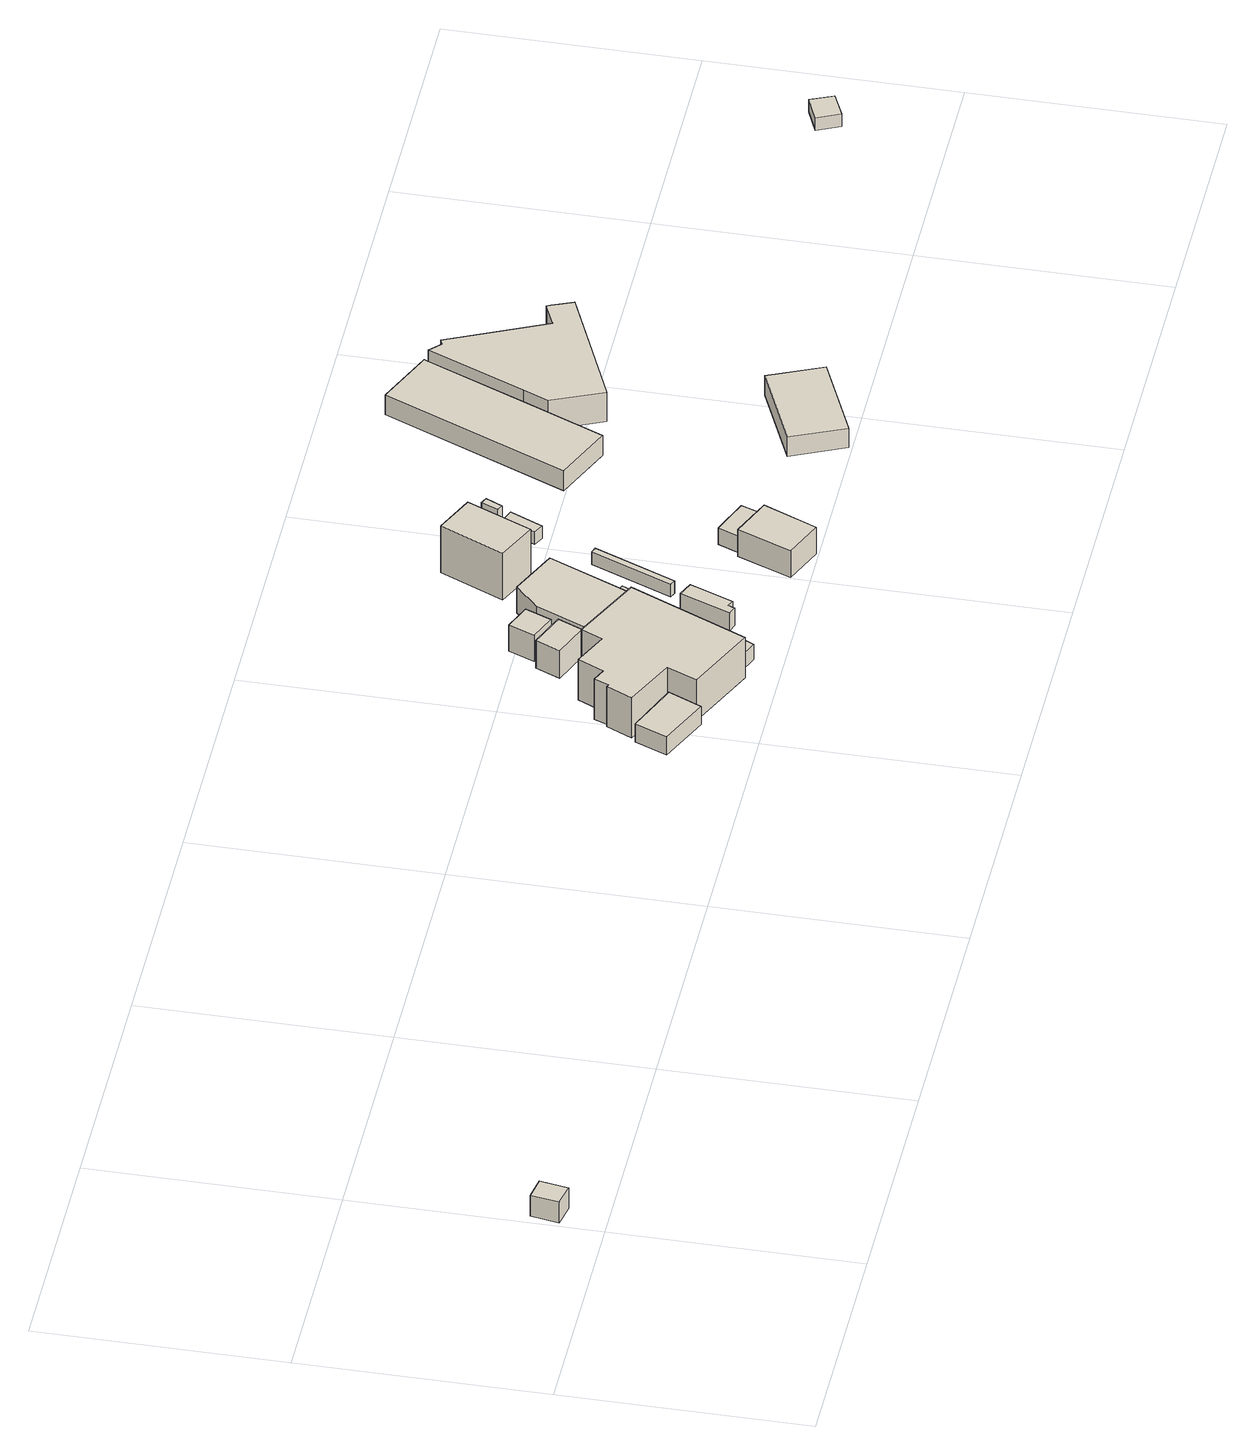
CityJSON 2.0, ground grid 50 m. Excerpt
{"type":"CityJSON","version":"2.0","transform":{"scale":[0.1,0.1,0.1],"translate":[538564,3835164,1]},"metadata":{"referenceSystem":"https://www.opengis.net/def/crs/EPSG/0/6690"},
"CityObjects":{
"building1":{"type":"Building","attributes":{"class":"3001","measuredHeight":5,"BuildingDetailAttribute.specifiedBuildingCoverageRate":0.6,"BuildingDetailAttribute.surveyYear":2017,"BuildingTsunamiRiskAttribute.description":"1","BuildingTsunamiRiskAttribute.rank":"2","BuildingTsunamiRiskAttribute.depth":2.61,"BuildingHighTideRiskAttribute.description":"1","BuildingHighTideRiskAttribute.rank":"4","BuildingHighTideRiskAttribute.depth":5.38,"BuildingIDAttribute.prefecture":"27","BuildingIDAttribute.city":"27104"},"geometry":[{"type":"Solid","lod":"1","boundaries":[[[[0,1,2,3]],[[2,4,5,3]],[[1,6,4,2]],[[0,7,6,1]],[[3,5,7,0]],[[4,6,7,5]]]]}]},
"building2":{"type":"Building","attributes":{"計測周辺長":37.83,"1/2500図郭":64,"区名":"此花区","町丁目名称":"梅町１丁目","街区番号":1,"class":"3001","usage":"431","measuredHeight":4.3,"storeysAboveGround":1,"BuildingDetailAttribute.buildingRoofEdgeArea":85.78,"BuildingDetailAttribute.buildingStructureType":"610","BuildingDetailAttribute.buildingStructureOrgType":"2","BuildingDetailAttribute.detailedUsage":"1720","BuildingDetailAttribute.specifiedBuildingCoverageRate":0.6,"BuildingDetailAttribute.surveyYear":2017,"BuildingTsunamiRiskAttribute.description":"1","BuildingTsunamiRiskAttribute.rank":"2","BuildingTsunamiRiskAttribute.depth":2.34,"BuildingHighTideRiskAttribute.description":"1","BuildingHighTideRiskAttribute.rank":"4","BuildingHighTideRiskAttribute.depth":5.1,"BuildingIDAttribute.prefecture":"27","BuildingIDAttribute.city":"27104"},"geometry":[{"type":"Solid","lod":"1","boundaries":[[[[8,9,10,11]],[[10,12,13,11]],[[9,14,12,10]],[[8,15,14,9]],[[11,13,15,8]],[[12,14,15,13]]]]}]},
"building3":{"type":"Building","attributes":{"計測周辺長":106.6,"1/2500図郭":64,"区名":"此花区","町丁目名称":"梅町１丁目","街区番号":1,"class":"3001","usage":"431","measuredHeight":9.6,"storeysAboveGround":2,"BuildingDetailAttribute.buildingRoofEdgeArea":560.12,"BuildingDetailAttribute.buildingStructureType":"610","BuildingDetailAttribute.buildingStructureOrgType":"2","BuildingDetailAttribute.detailedUsage":"1720","BuildingDetailAttribute.specifiedBuildingCoverageRate":0.6,"BuildingDetailAttribute.surveyYear":2017,"BuildingTsunamiRiskAttribute.description":"1","BuildingTsunamiRiskAttribute.rank":"2","BuildingTsunamiRiskAttribute.depth":2.22,"BuildingHighTideRiskAttribute.description":"1","BuildingHighTideRiskAttribute.rank":"3","BuildingHighTideRiskAttribute.depth":4.98,"BuildingIDAttribute.prefecture":"27","BuildingIDAttribute.city":"27104"},"geometry":[{"type":"Solid","lod":"1","boundaries":[[[[16,17,18,19,20,21,22,23,24,25,26,27]],[[26,28,29,27]],[[25,30,28,26]],[[24,31,30,25]],[[23,32,31,24]],[[22,33,32,23]],[[21,34,33,22]],[[20,35,34,21]],[[19,36,35,20]],[[18,37,36,19]],[[17,38,37,18]],[[16,39,38,17]],[[27,29,39,16]],[[28,30,31,32,33,34,35,36,37,38,39,29]]]]}]},
"building4":{"type":"Building","attributes":{"class":"3001","measuredHeight":3.6,"BuildingDetailAttribute.specifiedBuildingCoverageRate":0.6,"BuildingDetailAttribute.surveyYear":2017,"BuildingTsunamiRiskAttribute.description":"1","BuildingTsunamiRiskAttribute.rank":"2","BuildingTsunamiRiskAttribute.depth":2.14,"BuildingHighTideRiskAttribute.description":"1","BuildingHighTideRiskAttribute.rank":"3","BuildingHighTideRiskAttribute.depth":4.9,"BuildingIDAttribute.prefecture":"27","BuildingIDAttribute.city":"27104"},"geometry":[{"type":"Solid","lod":"1","boundaries":[[[[40,41,42,43]],[[42,44,45,43]],[[41,46,44,42]],[[40,47,46,41]],[[43,45,47,40]],[[44,46,47,45]]]]}]},
"building5":{"type":"Building","attributes":{"計測周辺長":26.2,"1/2500図郭":64,"区名":"此花区","町丁目名称":"梅町１丁目","街区番号":1,"class":"3001","usage":"431","measuredHeight":6.6,"storeysAboveGround":1,"BuildingDetailAttribute.buildingRoofEdgeArea":41.75,"BuildingDetailAttribute.buildingStructureType":"610","BuildingDetailAttribute.buildingStructureOrgType":"2","BuildingDetailAttribute.detailedUsage":"1720","BuildingDetailAttribute.specifiedBuildingCoverageRate":0.6,"BuildingDetailAttribute.surveyYear":2017,"BuildingTsunamiRiskAttribute.description":"1","BuildingTsunamiRiskAttribute.rank":"2","BuildingTsunamiRiskAttribute.depth":2.24,"BuildingHighTideRiskAttribute.description":"1","BuildingHighTideRiskAttribute.rank":"3","BuildingHighTideRiskAttribute.depth":4.99,"BuildingIDAttribute.prefecture":"27","BuildingIDAttribute.city":"27104"},"geometry":[{"type":"Solid","lod":"1","boundaries":[[[[48,49,50,51]],[[50,52,53,51]],[[49,54,52,50]],[[48,55,54,49]],[[51,53,55,48]],[[52,54,55,53]]]]}]},
"building6":{"type":"Building","attributes":{"class":"3001","measuredHeight":6.2,"BuildingDetailAttribute.specifiedBuildingCoverageRate":0.6,"BuildingDetailAttribute.surveyYear":2017,"BuildingTsunamiRiskAttribute.description":"1","BuildingTsunamiRiskAttribute.rank":"2","BuildingTsunamiRiskAttribute.depth":2.24,"BuildingHighTideRiskAttribute.description":"1","BuildingHighTideRiskAttribute.rank":"3","BuildingHighTideRiskAttribute.depth":4.99,"BuildingIDAttribute.prefecture":"27","BuildingIDAttribute.city":"27104"},"geometry":[{"type":"Solid","lod":"1","boundaries":[[[[56,57,58,59]],[[58,60,61,59]],[[57,62,60,58]],[[56,63,62,57]],[[59,61,63,56]],[[60,62,63,61]]]]}]},
"building7":{"type":"Building","attributes":{"計測周辺長":23.78,"1/2500図郭":64,"区名":"此花区","町丁目名称":"梅町１丁目","街区番号":1,"class":"3001","usage":"431","measuredHeight":4.2,"storeysAboveGround":1,"BuildingDetailAttribute.buildingRoofEdgeArea":32.39,"BuildingDetailAttribute.buildingStructureType":"610","BuildingDetailAttribute.buildingStructureOrgType":"2","BuildingDetailAttribute.detailedUsage":"1720","BuildingDetailAttribute.specifiedBuildingCoverageRate":0.6,"BuildingDetailAttribute.surveyYear":2017,"BuildingTsunamiRiskAttribute.description":"1","BuildingTsunamiRiskAttribute.rank":"2","BuildingTsunamiRiskAttribute.depth":2.07,"BuildingHighTideRiskAttribute.description":"1","BuildingHighTideRiskAttribute.rank":"3","BuildingHighTideRiskAttribute.depth":4.83,"BuildingIDAttribute.prefecture":"27","BuildingIDAttribute.city":"27104"},"geometry":[{"type":"Solid","lod":"1","boundaries":[[[[64,65,66,67,68,69]],[[68,70,71,69]],[[67,72,70,68]],[[66,73,72,67]],[[65,74,73,66]],[[64,75,74,65]],[[69,71,75,64]],[[70,72,73,74,75,71]]]]}]},
"building8":{"type":"Building","attributes":{"計測周辺長":61.5,"1/2500図郭":64,"区名":"此花区","町丁目名称":"梅町１丁目","街区番号":1,"class":"3001","usage":"431","measuredHeight":6.2,"storeysAboveGround":1,"BuildingDetailAttribute.buildingRoofEdgeArea":238.12,"BuildingDetailAttribute.buildingStructureType":"610","BuildingDetailAttribute.buildingStructureOrgType":"2","BuildingDetailAttribute.detailedUsage":"1720","BuildingDetailAttribute.specifiedBuildingCoverageRate":0.6,"BuildingDetailAttribute.surveyYear":2017,"BuildingTsunamiRiskAttribute.description":"1","BuildingTsunamiRiskAttribute.rank":"2","BuildingTsunamiRiskAttribute.depth":2.02,"BuildingHighTideRiskAttribute.description":"1","BuildingHighTideRiskAttribute.rank":"3","BuildingHighTideRiskAttribute.depth":4.77,"BuildingIDAttribute.prefecture":"27","BuildingIDAttribute.city":"27104"},"geometry":[{"type":"Solid","lod":"1","boundaries":[[[[76,77,78,79,80]],[[79,81,82,80]],[[78,83,81,79]],[[77,84,83,78]],[[76,85,84,77]],[[80,82,85,76]],[[81,83,84,85,82]]]]}]},
"building9":{"type":"Building","attributes":{"計測周辺長":15.79,"1/2500図郭":64,"区名":"此花区","町丁目名称":"梅町１丁目","街区番号":1,"class":"3001","usage":"431","storeysAboveGround":1,"BuildingDetailAttribute.buildingRoofEdgeArea":15.42,"BuildingDetailAttribute.buildingStructureType":"610","BuildingDetailAttribute.buildingStructureOrgType":"2","BuildingDetailAttribute.detailedUsage":"1720","BuildingDetailAttribute.specifiedBuildingCoverageRate":0.6,"BuildingDetailAttribute.surveyYear":2017,"BuildingTsunamiRiskAttribute.description":"1","BuildingTsunamiRiskAttribute.rank":"2","BuildingTsunamiRiskAttribute.depth":1.94,"BuildingHighTideRiskAttribute.description":"1","BuildingHighTideRiskAttribute.rank":"3","BuildingHighTideRiskAttribute.depth":4.7,"BuildingIDAttribute.prefecture":"27","BuildingIDAttribute.city":"27104"},"geometry":[{"type":"Solid","lod":"1","boundaries":[[[[86,87,88,89]],[[88,90,91,89]],[[87,92,90,88]],[[86,93,92,87]],[[89,91,93,86]],[[90,92,93,91]]]]}]},
"building10":{"type":"Building","attributes":{"計測周辺長":38.08,"1/2500図郭":64,"区名":"此花区","町丁目名称":"梅町１丁目","街区番号":1,"class":"3003","usage":"431","storeysAboveGround":1,"BuildingDetailAttribute.buildingRoofEdgeArea":22.5,"BuildingDetailAttribute.buildingStructureType":"610","BuildingDetailAttribute.buildingStructureOrgType":"2","BuildingDetailAttribute.detailedUsage":"1720","BuildingDetailAttribute.specifiedBuildingCoverageRate":0.6,"BuildingDetailAttribute.surveyYear":2017,"BuildingTsunamiRiskAttribute.description":"1","BuildingTsunamiRiskAttribute.rank":"2","BuildingTsunamiRiskAttribute.depth":2.11,"BuildingHighTideRiskAttribute.description":"1","BuildingHighTideRiskAttribute.rank":"3","BuildingHighTideRiskAttribute.depth":4.87,"BuildingIDAttribute.prefecture":"27","BuildingIDAttribute.city":"27104"},"geometry":[{"type":"Solid","lod":"1","boundaries":[[[[94,95,96,97]],[[96,98,99,97]],[[95,100,98,96]],[[94,101,100,95]],[[97,99,101,94]],[[98,100,101,99]]]]}]},
"building11":{"type":"Building","attributes":{"計測周辺長":46.31,"1/2500図郭":64,"区名":"此花区","町丁目名称":"梅町１丁目","街区番号":1,"class":"3002","usage":"431","measuredHeight":11.3,"storeysAboveGround":3,"BuildingDetailAttribute.buildingRoofEdgeArea":126.5,"BuildingDetailAttribute.buildingStructureType":"610","BuildingDetailAttribute.buildingStructureOrgType":"2","BuildingDetailAttribute.detailedUsage":"1720","BuildingDetailAttribute.specifiedBuildingCoverageRate":0.6,"BuildingDetailAttribute.surveyYear":2017,"BuildingTsunamiRiskAttribute.description":"1","BuildingTsunamiRiskAttribute.rank":"2","BuildingTsunamiRiskAttribute.depth":2.03,"BuildingHighTideRiskAttribute.description":"1","BuildingHighTideRiskAttribute.rank":"3","BuildingHighTideRiskAttribute.depth":4.78,"BuildingIDAttribute.prefecture":"27","BuildingIDAttribute.city":"27104"},"geometry":[{"type":"Solid","lod":"1","boundaries":[[[[102,103,104,105]],[[104,106,107,105]],[[103,108,106,104]],[[102,109,108,103]],[[105,107,109,102]],[[106,108,109,107]]]]}]},
"building12":{"type":"Building","attributes":{"計測周辺長":50.18,"1/2500図郭":64,"区名":"此花区","町丁目名称":"桜島３丁目","街区番号":10,"class":"3001","usage":"413","measuredHeight":6.4,"storeysAboveGround":2,"BuildingDetailAttribute.buildingRoofEdgeArea":139.7,"BuildingDetailAttribute.buildingStructureType":"601","BuildingDetailAttribute.buildingStructureOrgType":"1","BuildingDetailAttribute.detailedUsage":"1150","BuildingDetailAttribute.specifiedBuildingCoverageRate":0.6,"BuildingDetailAttribute.surveyYear":2017,"BuildingTsunamiRiskAttribute.description":"1","BuildingTsunamiRiskAttribute.rank":"2","BuildingTsunamiRiskAttribute.depth":1.77,"BuildingHighTideRiskAttribute.description":"1","BuildingHighTideRiskAttribute.rank":"3","BuildingHighTideRiskAttribute.depth":4.51,"BuildingIDAttribute.prefecture":"27","BuildingIDAttribute.city":"27104"},"geometry":[{"type":"Solid","lod":"1","boundaries":[[[[110,111,112,113]],[[112,114,115,113]],[[111,116,114,112]],[[110,117,116,111]],[[113,115,117,110]],[[114,116,117,115]]]]}]},
"building13":{"type":"Building","attributes":{"計測周辺長":50.18,"1/2500図郭":64,"区名":"此花区","町丁目名称":"桜島３丁目","街区番号":10,"class":"3001","usage":"413","measuredHeight":3.9,"storeysAboveGround":2,"BuildingDetailAttribute.buildingRoofEdgeArea":139.7,"BuildingDetailAttribute.buildingStructureType":"601","BuildingDetailAttribute.buildingStructureOrgType":"1","BuildingDetailAttribute.detailedUsage":"1150","BuildingDetailAttribute.specifiedBuildingCoverageRate":0.6,"BuildingDetailAttribute.surveyYear":2017,"BuildingTsunamiRiskAttribute.description":"1","BuildingTsunamiRiskAttribute.rank":"2","BuildingTsunamiRiskAttribute.depth":2.11,"BuildingHighTideRiskAttribute.description":"1","BuildingHighTideRiskAttribute.rank":"3","BuildingHighTideRiskAttribute.depth":4.87,"BuildingIDAttribute.prefecture":"27","BuildingIDAttribute.city":"27104"},"geometry":[{"type":"Solid","lod":"1","boundaries":[[[[118,119,120,121]],[[120,122,123,121]],[[119,124,122,120]],[[118,125,124,119]],[[121,123,125,118]],[[122,124,125,123]]]]}]},
"building14":{"type":"Building","attributes":{"計測周辺長":18.91,"1/2500図郭":64,"区名":"此花区","町丁目名称":"梅町１丁目","街区番号":1,"class":"3001","usage":"431","storeysAboveGround":1,"BuildingDetailAttribute.buildingRoofEdgeArea":16.69,"BuildingDetailAttribute.buildingStructureType":"610","BuildingDetailAttribute.buildingStructureOrgType":"2","BuildingDetailAttribute.detailedUsage":"1720","BuildingDetailAttribute.specifiedBuildingCoverageRate":0.6,"BuildingDetailAttribute.surveyYear":2017,"BuildingTsunamiRiskAttribute.description":"1","BuildingTsunamiRiskAttribute.rank":"2","BuildingTsunamiRiskAttribute.depth":2.18,"BuildingHighTideRiskAttribute.description":"1","BuildingHighTideRiskAttribute.rank":"3","BuildingHighTideRiskAttribute.depth":4.94,"BuildingIDAttribute.prefecture":"27","BuildingIDAttribute.city":"27104"},"geometry":[{"type":"Solid","lod":"1","boundaries":[[[[126,127,128,129]],[[128,130,131,129]],[[127,132,130,128]],[[126,133,132,127]],[[129,131,133,126]],[[130,132,133,131]]]]}]},
"building15":{"type":"Building","attributes":{"class":"3001","BuildingDetailAttribute.specifiedBuildingCoverageRate":0.6,"BuildingDetailAttribute.surveyYear":2017,"BuildingTsunamiRiskAttribute.description":"1","BuildingTsunamiRiskAttribute.rank":"2","BuildingTsunamiRiskAttribute.depth":2,"BuildingHighTideRiskAttribute.description":"1","BuildingHighTideRiskAttribute.rank":"3","BuildingHighTideRiskAttribute.depth":4.75,"BuildingIDAttribute.prefecture":"27","BuildingIDAttribute.city":"27104"},"geometry":[{"type":"Solid","lod":"1","boundaries":[[[[134,135,136,137]],[[136,138,139,137]],[[135,140,138,136]],[[134,141,140,135]],[[137,139,141,134]],[[138,140,141,139]]]]}]},
"building16":{"type":"Building","attributes":{"class":"3001","measuredHeight":4.7,"BuildingDetailAttribute.specifiedBuildingCoverageRate":0.6,"BuildingDetailAttribute.surveyYear":2017,"BuildingTsunamiRiskAttribute.description":"1","BuildingTsunamiRiskAttribute.rank":"2","BuildingTsunamiRiskAttribute.depth":0.99,"BuildingHighTideRiskAttribute.description":"1","BuildingHighTideRiskAttribute.rank":"3","BuildingHighTideRiskAttribute.depth":3.73,"BuildingIDAttribute.prefecture":"27","BuildingIDAttribute.city":"27104"},"geometry":[{"type":"Solid","lod":"1","boundaries":[[[[142,143,144,145]],[[144,146,147,145]],[[143,148,146,144]],[[142,149,148,143]],[[145,147,149,142]],[[146,148,149,147]]]]}]},
"building17":{"type":"Building","attributes":{"計測周辺長":107.11,"1/2500図郭":64,"区名":"此花区","町丁目名称":"桜島３丁目","街区番号":10,"class":"3001","usage":"431","measuredHeight":4.7,"storeysAboveGround":1,"BuildingDetailAttribute.buildingRoofEdgeArea":527.31,"BuildingDetailAttribute.buildingStructureType":"610","BuildingDetailAttribute.buildingStructureOrgType":"2","BuildingDetailAttribute.detailedUsage":"1720","BuildingDetailAttribute.specifiedBuildingCoverageRate":0.6,"BuildingDetailAttribute.surveyYear":2017,"BuildingTsunamiRiskAttribute.description":"1","BuildingTsunamiRiskAttribute.rank":"2","BuildingTsunamiRiskAttribute.depth":1.91,"BuildingHighTideRiskAttribute.description":"1","BuildingHighTideRiskAttribute.rank":"3","BuildingHighTideRiskAttribute.depth":4.67,"BuildingIDAttribute.prefecture":"27","BuildingIDAttribute.city":"27104"},"geometry":[{"type":"Solid","lod":"1","boundaries":[[[[150,151,152,153,154,155,156]],[[155,157,158,156]],[[154,159,157,155]],[[153,160,159,154]],[[152,161,160,153]],[[151,162,161,152]],[[150,163,162,151]],[[156,158,163,150]],[[157,159,160,161,162,163,158]]]]}]},
"building18":{"type":"Building","attributes":{"計測周辺長":125.12,"1/2500図郭":64,"区名":"此花区","町丁目名称":"桜島３丁目","街区番号":10,"class":"3003","usage":"431","measuredHeight":7,"storeysAboveGround":2,"BuildingDetailAttribute.buildingRoofEdgeArea":700.16,"BuildingDetailAttribute.buildingStructureType":"610","BuildingDetailAttribute.buildingStructureOrgType":"2","BuildingDetailAttribute.detailedUsage":"1720","BuildingDetailAttribute.specifiedBuildingCoverageRate":0.6,"BuildingDetailAttribute.surveyYear":2017,"BuildingTsunamiRiskAttribute.description":"1","BuildingTsunamiRiskAttribute.rank":"2","BuildingTsunamiRiskAttribute.depth":1.82,"BuildingHighTideRiskAttribute.description":"1","BuildingHighTideRiskAttribute.rank":"3","BuildingHighTideRiskAttribute.depth":4.57,"BuildingIDAttribute.prefecture":"27","BuildingIDAttribute.city":"27104"},"geometry":[{"type":"Solid","lod":"1","boundaries":[[[[164,165,166,167,168,169,170,171,172,173]],[[172,174,175,173]],[[171,176,174,172]],[[170,177,176,171]],[[169,178,177,170]],[[168,179,178,169]],[[167,180,179,168]],[[166,181,180,167]],[[165,182,181,166]],[[164,183,182,165]],[[173,175,183,164]],[[174,176,177,178,179,180,181,182,183,175]]]]}]},
"building19":{"type":"Building","attributes":{"class":"3001","BuildingDetailAttribute.specifiedBuildingCoverageRate":0.6,"BuildingDetailAttribute.surveyYear":2017,"BuildingTsunamiRiskAttribute.description":"1","BuildingTsunamiRiskAttribute.rank":"2","BuildingTsunamiRiskAttribute.depth":1.17,"BuildingHighTideRiskAttribute.description":"1","BuildingHighTideRiskAttribute.rank":"3","BuildingHighTideRiskAttribute.depth":3.95,"BuildingIDAttribute.prefecture":"27","BuildingIDAttribute.city":"27104"},"geometry":[{"type":"Solid","lod":"1","boundaries":[[[[184,185,186,187]],[[186,188,189,187]],[[185,190,188,186]],[[184,191,190,185]],[[187,189,191,184]],[[188,190,191,189]]]]}]}
},
"vertices":[
[10,89,2],[20,146,2],[66,138,2],[56,80,2],[66,138,52],[56,80,52],[20,146,52],[10,89,52],
[1433,163,2],[1461,229,2],[1567,185,2],[1536,117,2],[1567,185,45],[1536,117,45],[1461,229,45],[1433,163,45],
[1547,128,2],[1574,190,2],[1471,237,2],[1496,290,2],[1501,287,2],[1513,317,2],[1540,305,2],[1565,358,2],[1635,326,2],[1655,369,2],[1798,302,2],[1690,64,2],[1798,302,98],[1690,64,98],[1655,369,98],[1635,326,98],[1565,358,98],[1540,305,98],[1513,317,98],[1501,287,98],[1496,290,98],[1471,237,98],[1574,190,98],[1547,128,98],
[1703,75,4],[1720,115,4],[1764,97,4],[1745,58,4],[1764,97,40],[1745,58,40],[1720,115,40],[1703,75,40],
[1619,403,4],[1641,453,4],[1712,424,4],[1690,374,4],[1712,424,70],[1690,374,70],[1641,453,70],[1619,403,70],
[1658,460,5],[1680,513,5],[1734,491,5],[1712,438,5],[1734,491,67],[1712,438,67],[1680,513,67],[1658,460,67],
[1821,119,4],[1861,221,4],[1892,208,4],[1857,120,4],[1844,126,4],[1838,113,4],[1844,126,46],[1838,113,46],[1857,120,46],[1892,208,46],[1861,221,46],[1821,119,46],
[1697,361,5],[1746,472,5],[1796,520,5],[1894,476,5],[1820,308,5],[1894,476,67],[1820,308,67],[1796,520,67],[1746,472,67],[1697,361,67],
[1826,309,6],[1843,349,6],[1876,335,6],[1858,295,6],[1876,335,36],[1858,295,36],[1843,349,36],[1826,309,36],
[1900,247,4],[1968,411,4],[1980,406,4],[1912,242,4],[1980,406,34],[1912,242,34],[1968,411,34],[1900,247,34],
[1830,553,4],[1889,683,4],[1969,647,4],[1911,516,4],[1969,647,116],[1911,516,116],[1889,683,116],[1830,553,116],
[2004,39,1],[2048,148,1],[2130,114,1],[2083,5,1],[2130,114,65],[2083,5,65],[2048,148,65],[2004,39,65],
[2056,150,4],[2073,190,4],[2148,161,4],[2132,118,4],[2148,161,43],[2132,118,43],[2073,190,43],[2056,150,43],
[2008,527,3],[2035,592,3],[2058,583,3],[2028,517,3],[2058,583,33],[2028,517,33],[2035,592,33],[2008,527,33],
[2060,608,3],[2075,642,3],[2089,636,3],[2073,602,3],[2089,636,33],[2073,602,33],[2075,642,33],[2060,608,33],
[2349,113,11],[2523,190,11],[2571,82,11],[2397,5,11],[2571,82,57],[2397,5,57],[2523,190,57],[2349,113,57],
[2296,454,3],[2177,505,3],[2338,877,3],[2457,826,3],[2453,817,3],[2368,620,3],[2346,569,3],[2368,620,50],[2346,569,50],[2453,817,50],[2457,826,50],[2338,877,50],[2177,505,50],[2296,454,50],
[2476,795,7],[2487,800,7],[2577,604,7],[2626,626,7],[2630,618,7],[2647,576,7],[2392,465,7],[2346,569,7],[2368,620,7],[2453,817,7],[2368,620,77],[2453,817,77],[2346,569,77],[2392,465,77],[2647,576,77],[2630,618,77],[2626,626,77],[2577,604,77],[2487,800,77],[2476,795,77],
[3323,250,11],[3376,273,11],[3396,227,11],[3344,204,11],[3396,227,41],[3344,204,41],[3376,273,41],[3323,250,41]
]}
